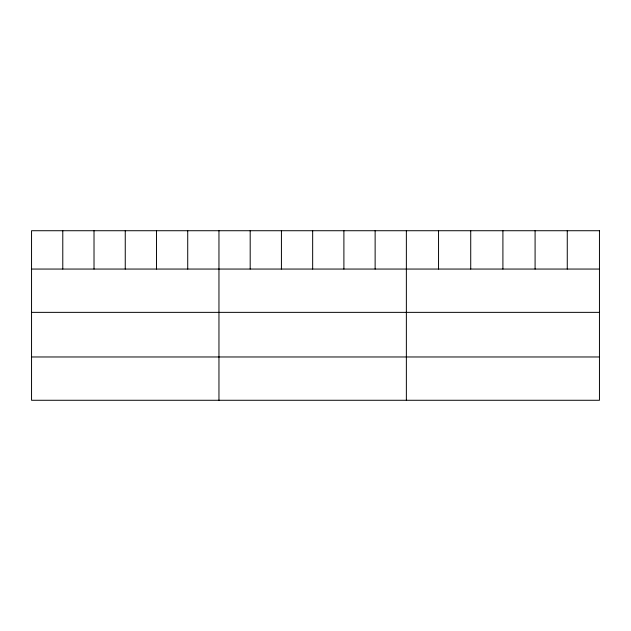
<?xml version="1.0" encoding="UTF-8"?>
<svg xmlns="http://www.w3.org/2000/svg" width="631" height="631" viewBox="0 0 631 631"><rect width="100%" height="100%" fill="white"/><g stroke="black" fill="none" stroke-linecap="round" stroke-linejoin="round"><path stroke-width="0.95" d="M31.55 269.058L599.45 269.058M31.55 312.361L599.45 312.361M31.55 356.972L599.45 356.972M567.269 230.725L567.269 269.058M535.088 230.725L535.088 269.058M502.907 230.725L502.907 269.058M470.726 230.725L470.726 269.058M438.545 230.725L438.545 269.058M406.364 230.725L406.364 400.275M375.13 230.725L375.13 269.058M343.895 230.725L343.895 269.058M312.66 230.725L312.66 269.058M281.426 230.725L281.426 269.058M250.191 230.725L250.191 269.058M218.957 230.725L218.957 400.275M187.722 230.725L187.722 269.058M156.488 230.725L156.488 269.058M125.254 230.725L125.254 269.058M94.019 230.725L94.019 269.058M62.784 230.725L62.784 269.058M599.45 230.725L31.55 230.725L31.55 400.275L599.45 400.275L599.45 230.725"/></g></svg>
